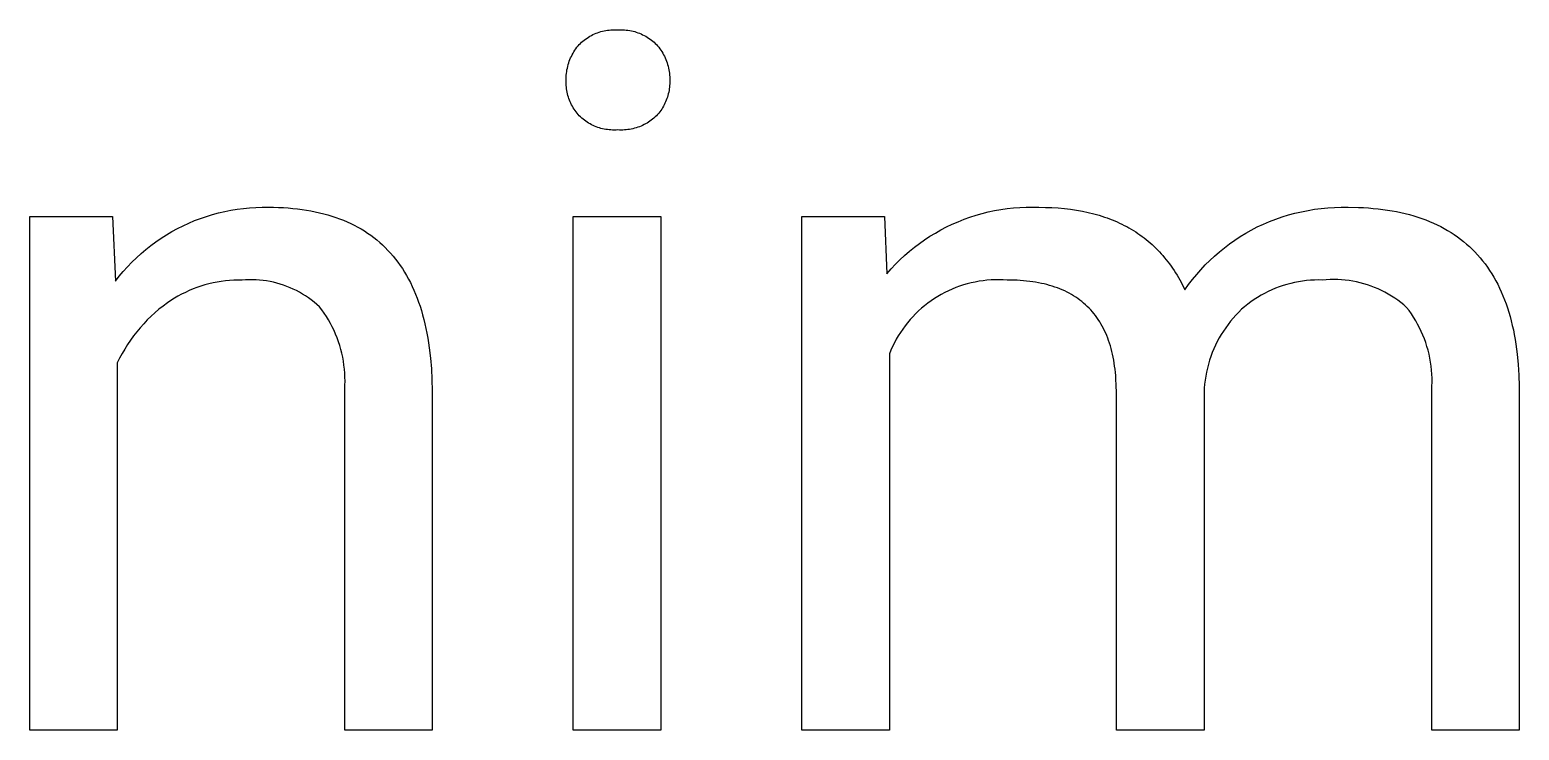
# Model space of a CAD drawing. Header units: millimetres. Extents: x 0 to 4030, y 0 to 2816.
# Drawn here: x 3788.8 to 3851.1, y 356.8 to 386.1 of the extents above; entities that cross this region are included whole.
import ezdxf

# ---------------------------------------------------------------- set-up
doc = ezdxf.new("R2010")
doc.units = ezdxf.units.MM
doc.header["$MEASUREMENT"] = 0
doc.layers.add('Domyślny', color=7, linetype='Continuous', true_color=0x000000)

msp = doc.modelspace()

# ---------------------------------------------------------------- linework, layer by layer
at = {"layer": 'Domyślny'}
for p, q in [((3812.744, 386.013), (3812.813, 386.029)), ((3812.813, 386.029), (3812.883, 386.042)), ((3812.883, 386.042), (3812.954, 386.053)), ((3812.954, 386.053), (3813.024, 386.062)), ((3813.024, 386.062), (3813.095, 386.068)), ((3813.095, 386.068), (3813.166, 386.071)), ((3813.166, 386.071), (3813.237, 386.072)), ((3813.237, 386.072), (3813.309, 386.071)), ((3813.309, 386.071), (3813.38, 386.067)), ((3813.38, 386.067), (3813.451, 386.071)), ((3813.451, 386.071), (3813.522, 386.072)), ((3813.522, 386.072), (3813.594, 386.071)), ((3813.594, 386.071), (3813.665, 386.067)), ((3813.665, 386.067), (3813.736, 386.061)), ((3813.736, 386.061), (3813.807, 386.053)), ((3813.807, 386.053), (3813.878, 386.042)), ((3813.878, 386.042), (3813.948, 386.028)), ((3813.948, 386.028), (3814.018, 386.012)), ((3811.72, 385.399), (3811.769, 385.455)), ((3811.769, 385.455), (3811.819, 385.505)), ((3811.819, 385.505), (3811.871, 385.553)), ((3811.871, 385.553), (3811.925, 385.6)), ((3811.925, 385.6), (3811.981, 385.644)), ((3811.981, 385.644), (3812.038, 385.687)), ((3812.038, 385.687), (3812.096, 385.728)), ((3812.096, 385.728), (3812.156, 385.766)), ((3812.156, 385.766), (3812.217, 385.803)), ((3812.217, 385.803), (3812.279, 385.837)), ((3812.279, 385.837), (3812.343, 385.869)), ((3812.343, 385.869), (3812.408, 385.899)), ((3812.408, 385.899), (3812.473, 385.926)), ((3812.473, 385.926), (3812.54, 385.952)), ((3812.54, 385.952), (3812.607, 385.974)), ((3812.607, 385.974), (3812.675, 385.995)), ((3812.675, 385.995), (3812.744, 386.013)), ((3814.018, 386.012), (3814.087, 385.994)), ((3814.087, 385.994), (3814.155, 385.974)), ((3814.155, 385.974), (3814.223, 385.951)), ((3814.223, 385.951), (3814.29, 385.925)), ((3814.29, 385.925), (3814.356, 385.898)), ((3814.356, 385.898), (3814.421, 385.868)), ((3814.421, 385.868), (3814.485, 385.836)), ((3814.485, 385.836), (3814.547, 385.802)), ((3814.547, 385.802), (3814.609, 385.766)), ((3814.609, 385.766), (3814.669, 385.727)), ((3814.669, 385.727), (3814.728, 385.687)), ((3814.728, 385.687), (3814.785, 385.644)), ((3814.785, 385.644), (3814.841, 385.6)), ((3814.841, 385.6), (3814.896, 385.553)), ((3814.896, 385.553), (3814.948, 385.505)), ((3814.948, 385.505), (3815, 385.455)), ((3815, 385.455), (3815.048, 385.399)), ((3811.355, 384.757), (3811.381, 384.826)), ((3811.381, 384.826), (3811.41, 384.895)), ((3811.41, 384.895), (3811.441, 384.962)), ((3811.441, 384.962), (3811.474, 385.028)), ((3811.474, 385.028), (3811.51, 385.093)), ((3811.51, 385.093), (3811.548, 385.157)), ((3811.548, 385.157), (3811.588, 385.22)), ((3811.588, 385.22), (3811.63, 385.281)), ((3811.63, 385.281), (3811.674, 385.34)), ((3811.674, 385.34), (3811.72, 385.399)), ((3815.048, 385.399), (3815.095, 385.341)), ((3815.095, 385.341), (3815.14, 385.282)), ((3815.14, 385.282), (3815.183, 385.221)), ((3815.183, 385.221), (3815.223, 385.158)), ((3815.223, 385.158), (3815.262, 385.095)), ((3815.262, 385.095), (3815.298, 385.03)), ((3815.298, 385.03), (3815.332, 384.963)), ((3815.332, 384.963), (3815.364, 384.896)), ((3815.364, 384.896), (3815.393, 384.828)), ((3815.393, 384.828), (3815.42, 384.758)), ((3811.226, 384.104), (3811.23, 384.178)), ((3811.23, 384.178), (3811.237, 384.252)), ((3811.237, 384.252), (3811.247, 384.325)), ((3811.247, 384.325), (3811.258, 384.399)), ((3811.258, 384.399), (3811.273, 384.472)), ((3811.273, 384.472), (3811.289, 384.544)), ((3811.289, 384.544), (3811.309, 384.616)), ((3811.309, 384.616), (3811.33, 384.687)), ((3811.33, 384.687), (3811.355, 384.757)), ((3815.42, 384.758), (3815.444, 384.688)), ((3815.444, 384.688), (3815.466, 384.617)), ((3815.466, 384.617), (3815.486, 384.545)), ((3815.486, 384.545), (3815.503, 384.473)), ((3815.503, 384.473), (3815.518, 384.4)), ((3815.518, 384.4), (3815.53, 384.326)), ((3815.53, 384.326), (3815.539, 384.253)), ((3815.539, 384.253), (3815.546, 384.178)), ((3815.546, 384.178), (3815.551, 384.104)), ((3811.224, 384.03), (3811.226, 384.104)), ((3811.225, 383.955), (3811.224, 384.03)), ((3811.224, 383.885), (3811.225, 383.955)), ((3811.225, 383.815), (3811.224, 383.885)), ((3811.229, 383.745), (3811.225, 383.815)), ((3811.235, 383.675), (3811.229, 383.745)), ((3811.243, 383.605), (3811.235, 383.675)), ((3811.254, 383.536), (3811.243, 383.605)), ((3811.267, 383.467), (3811.254, 383.536)), ((3815.522, 383.535), (3815.509, 383.466)), ((3815.533, 383.604), (3815.522, 383.535)), ((3815.542, 383.674), (3815.533, 383.604)), ((3815.548, 383.744), (3815.542, 383.674)), ((3815.552, 383.815), (3815.548, 383.744)), ((3815.551, 384.104), (3815.553, 384.03)), ((3815.553, 384.03), (3815.552, 383.955)), ((3815.552, 383.955), (3815.553, 383.885)), ((3815.553, 383.885), (3815.552, 383.815)), ((3811.282, 383.398), (3811.267, 383.467)), ((3811.299, 383.33), (3811.282, 383.398)), ((3811.319, 383.263), (3811.299, 383.33)), ((3811.341, 383.196), (3811.319, 383.263)), ((3811.365, 383.13), (3811.341, 383.196)), ((3811.392, 383.065), (3811.365, 383.13)), ((3811.42, 383.001), (3811.392, 383.065)), ((3811.451, 382.938), (3811.42, 383.001)), ((3811.484, 382.876), (3811.451, 382.938)), ((3815.322, 382.936), (3815.288, 382.874)), ((3815.353, 382.999), (3815.322, 382.936)), ((3815.382, 383.064), (3815.353, 382.999)), ((3815.409, 383.129), (3815.382, 383.064)), ((3815.433, 383.195), (3815.409, 383.129)), ((3815.456, 383.261), (3815.433, 383.195)), ((3815.476, 383.329), (3815.456, 383.261)), ((3815.494, 383.397), (3815.476, 383.329)), ((3815.509, 383.466), (3815.494, 383.397)), ((3811.519, 382.815), (3811.484, 382.876)), ((3811.555, 382.755), (3811.519, 382.815)), ((3811.594, 382.697), (3811.555, 382.755)), ((3811.635, 382.639), (3811.594, 382.697)), ((3811.678, 382.584), (3811.635, 382.639)), ((3811.722, 382.529), (3811.678, 382.584)), ((3811.769, 382.477), (3811.722, 382.529)), ((3811.82, 382.428), (3811.769, 382.477)), ((3811.873, 382.381), (3811.82, 382.428)), ((3811.927, 382.336), (3811.873, 382.381)), ((3811.983, 382.293), (3811.927, 382.336)), ((3812.041, 382.251), (3811.983, 382.293)), ((3814.783, 382.293), (3814.725, 382.252)), ((3814.839, 382.336), (3814.783, 382.293)), ((3814.894, 382.381), (3814.839, 382.336)), ((3814.948, 382.428), (3814.894, 382.381)), ((3815, 382.477), (3814.948, 382.428)), ((3815.046, 382.529), (3815, 382.477)), ((3815.092, 382.583), (3815.046, 382.529)), ((3815.135, 382.639), (3815.092, 382.583)), ((3815.176, 382.696), (3815.135, 382.639)), ((3815.216, 382.754), (3815.176, 382.696)), ((3815.253, 382.813), (3815.216, 382.754)), ((3815.288, 382.874), (3815.253, 382.813)), ((3812.099, 382.212), (3812.041, 382.251)), ((3812.16, 382.175), (3812.099, 382.212)), ((3812.221, 382.139), (3812.16, 382.175)), ((3812.283, 382.106), (3812.221, 382.139)), ((3812.347, 382.075), (3812.283, 382.106)), ((3812.412, 382.046), (3812.347, 382.075)), ((3812.477, 382.02), (3812.412, 382.046)), ((3812.544, 381.995), (3812.477, 382.02)), ((3812.611, 381.973), (3812.544, 381.995)), ((3812.679, 381.953), (3812.611, 381.973)), ((3812.747, 381.936), (3812.679, 381.953)), ((3812.816, 381.921), (3812.747, 381.936)), ((3812.886, 381.908), (3812.816, 381.921)), ((3812.956, 381.898), (3812.886, 381.908)), ((3813.026, 381.89), (3812.956, 381.898)), ((3813.097, 381.884), (3813.026, 381.89)), ((3813.167, 381.881), (3813.097, 381.884)), ((3813.238, 381.88), (3813.167, 381.881)), ((3813.309, 381.882), (3813.238, 381.88)), ((3813.38, 381.886), (3813.309, 381.882)), ((3813.451, 381.882), (3813.38, 381.886)), ((3813.522, 381.88), (3813.451, 381.882)), ((3813.593, 381.881), (3813.522, 381.88)), ((3813.664, 381.885), (3813.593, 381.881)), ((3813.734, 381.89), (3813.664, 381.885)), ((3813.805, 381.898), (3813.734, 381.89)), ((3813.875, 381.909), (3813.805, 381.898)), ((3813.945, 381.922), (3813.875, 381.909)), ((3814.015, 381.937), (3813.945, 381.922)), ((3814.083, 381.954), (3814.015, 381.937)), ((3814.152, 381.974), (3814.083, 381.954)), ((3814.219, 381.996), (3814.152, 381.974)), ((3814.286, 382.021), (3814.219, 381.996)), ((3814.352, 382.047), (3814.286, 382.021)), ((3814.417, 382.076), (3814.352, 382.047)), ((3814.481, 382.107), (3814.417, 382.076)), ((3814.544, 382.14), (3814.481, 382.107)), ((3814.605, 382.175), (3814.544, 382.14)), ((3814.666, 382.212), (3814.605, 382.175)), ((3814.725, 382.252), (3814.666, 382.212)), ((3797.207, 378.533), (3797.467, 378.575)), ((3797.467, 378.575), (3797.729, 378.609)), ((3797.729, 378.609), (3797.992, 378.634)), ((3797.992, 378.634), (3798.255, 378.65)), ((3798.255, 378.65), (3798.518, 378.657)), ((3798.518, 378.657), (3798.782, 378.655)), ((3798.782, 378.655), (3798.992, 378.653)), ((3798.992, 378.653), (3799.199, 378.647)), ((3799.199, 378.647), (3799.403, 378.638)), ((3799.403, 378.638), (3799.603, 378.625)), ((3799.603, 378.625), (3799.801, 378.608)), ((3799.801, 378.608), (3799.994, 378.587)), ((3799.994, 378.587), (3800.185, 378.563)), ((3800.185, 378.563), (3800.372, 378.535)), ((3829.13, 378.514), (3829.391, 378.561)), ((3829.391, 378.561), (3829.654, 378.599)), ((3829.654, 378.599), (3829.918, 378.628)), ((3829.918, 378.628), (3830.183, 378.648)), ((3830.183, 378.648), (3830.448, 378.659)), ((3830.448, 378.659), (3830.714, 378.661)), ((3830.714, 378.661), (3830.979, 378.655)), ((3830.979, 378.655), (3831.257, 378.651)), ((3831.257, 378.651), (3831.529, 378.641)), ((3831.529, 378.641), (3831.795, 378.624)), ((3831.795, 378.624), (3832.056, 378.601)), ((3832.056, 378.601), (3832.311, 378.57)), ((3832.311, 378.57), (3832.561, 378.533)), ((3842.235, 378.525), (3842.511, 378.57)), ((3842.511, 378.57), (3842.789, 378.606)), ((3842.789, 378.606), (3843.067, 378.633)), ((3843.067, 378.633), (3843.347, 378.65)), ((3843.347, 378.65), (3843.626, 378.657)), ((3843.626, 378.657), (3843.906, 378.655)), ((3843.906, 378.655), (3844.339, 378.647)), ((3844.339, 378.647), (3844.551, 378.638)), ((3844.551, 378.638), (3844.759, 378.625)), ((3844.759, 378.625), (3844.964, 378.609)), ((3844.964, 378.609), (3845.165, 378.589)), ((3845.165, 378.589), (3845.363, 378.565)), ((3845.363, 378.565), (3845.558, 378.538)), ((3788.801, 356.798), (3788.801, 378.274)), ((3788.801, 378.274), (3792.261, 378.274)), ((3792.261, 378.274), (3792.38, 375.56)), ((3795.207, 377.882), (3795.446, 377.992)), ((3795.446, 377.992), (3795.689, 378.095)), ((3795.689, 378.095), (3795.935, 378.189)), ((3795.935, 378.189), (3796.185, 378.275)), ((3796.185, 378.275), (3796.437, 378.352)), ((3796.437, 378.352), (3796.692, 378.421)), ((3796.692, 378.421), (3796.948, 378.481)), ((3796.948, 378.481), (3797.207, 378.533)), ((3800.372, 378.535), (3800.556, 378.503)), ((3800.556, 378.503), (3800.737, 378.467)), ((3800.737, 378.467), (3800.914, 378.428)), ((3800.914, 378.428), (3801.088, 378.385)), ((3801.088, 378.385), (3801.259, 378.338)), ((3801.259, 378.338), (3801.427, 378.287)), ((3801.427, 378.287), (3801.591, 378.233)), ((3801.591, 378.233), (3801.752, 378.175)), ((3801.752, 378.175), (3801.91, 378.113)), ((3801.91, 378.113), (3802.064, 378.047)), ((3802.064, 378.047), (3802.215, 377.978)), ((3802.215, 377.978), (3802.363, 377.905)), ((3811.522, 356.798), (3811.522, 378.274)), ((3811.522, 378.274), (3815.181, 378.274)), ((3815.181, 378.274), (3815.181, 356.798)), ((3821.075, 356.798), (3821.075, 378.274)), ((3821.075, 378.274), (3824.535, 378.274)), ((3824.535, 378.274), (3824.633, 375.878)), ((3827.124, 377.831), (3827.364, 377.946)), ((3827.364, 377.946), (3827.607, 378.052)), ((3827.607, 378.052), (3827.854, 378.151)), ((3827.854, 378.151), (3828.104, 378.24)), ((3828.104, 378.24), (3828.357, 378.322)), ((3828.357, 378.322), (3828.612, 378.395)), ((3828.612, 378.395), (3828.87, 378.459)), ((3828.87, 378.459), (3829.13, 378.514)), ((3832.561, 378.533), (3832.805, 378.489)), ((3832.805, 378.489), (3833.044, 378.439)), ((3833.044, 378.439), (3833.277, 378.382)), ((3833.277, 378.382), (3833.504, 378.318)), ((3833.504, 378.318), (3833.726, 378.247)), ((3833.726, 378.247), (3833.834, 378.209)), ((3833.834, 378.209), (3833.942, 378.169)), ((3833.942, 378.169), (3834.048, 378.128)), ((3834.048, 378.128), (3834.152, 378.085)), ((3834.152, 378.085), (3834.255, 378.04)), ((3834.255, 378.04), (3834.357, 377.994)), ((3834.357, 377.994), (3834.457, 377.946)), ((3834.457, 377.946), (3834.556, 377.896)), ((3840.114, 377.83), (3840.367, 377.948)), ((3840.367, 377.948), (3840.625, 378.058)), ((3840.625, 378.058), (3840.886, 378.158)), ((3840.886, 378.158), (3841.151, 378.25)), ((3841.151, 378.25), (3841.418, 378.333)), ((3841.418, 378.333), (3841.688, 378.406)), ((3841.688, 378.406), (3841.96, 378.47)), ((3841.96, 378.47), (3842.235, 378.525)), ((3845.558, 378.538), (3845.749, 378.507)), ((3845.749, 378.507), (3845.937, 378.472)), ((3845.937, 378.472), (3846.121, 378.434)), ((3846.121, 378.434), (3846.302, 378.392)), ((3846.302, 378.392), (3846.48, 378.346)), ((3846.48, 378.346), (3846.654, 378.297)), ((3846.654, 378.297), (3846.825, 378.244)), ((3846.825, 378.244), (3846.993, 378.187)), ((3846.993, 378.187), (3847.157, 378.127)), ((3847.157, 378.127), (3847.318, 378.063)), ((3847.318, 378.063), (3847.475, 377.996)), ((3847.475, 377.996), (3847.629, 377.924)), ((3794.074, 377.21), (3794.291, 377.36)), ((3794.291, 377.36), (3794.513, 377.502)), ((3794.513, 377.502), (3794.74, 377.636)), ((3794.74, 377.636), (3794.971, 377.763)), ((3794.971, 377.763), (3795.207, 377.882)), ((3802.363, 377.905), (3802.508, 377.828)), ((3802.508, 377.828), (3802.649, 377.747)), ((3802.649, 377.747), (3802.787, 377.663)), ((3802.787, 377.663), (3802.922, 377.575)), ((3802.922, 377.575), (3803.053, 377.483)), ((3803.053, 377.483), (3803.182, 377.388)), ((3803.182, 377.388), (3803.307, 377.288)), ((3826.208, 377.294), (3826.43, 377.44)), ((3826.43, 377.44), (3826.657, 377.578)), ((3826.657, 377.578), (3826.889, 377.709)), ((3826.889, 377.709), (3827.124, 377.831)), ((3834.556, 377.896), (3834.654, 377.845)), ((3834.654, 377.845), (3834.75, 377.792)), ((3834.75, 377.792), (3834.845, 377.737)), ((3834.845, 377.737), (3834.938, 377.681)), ((3834.938, 377.681), (3835.03, 377.623)), ((3835.03, 377.623), (3835.121, 377.563)), ((3835.121, 377.563), (3835.21, 377.501)), ((3835.21, 377.501), (3835.297, 377.438)), ((3835.297, 377.438), (3835.384, 377.373)), ((3835.384, 377.373), (3835.469, 377.307)), ((3835.469, 377.307), (3835.552, 377.238)), ((3839.176, 377.281), (3839.401, 377.429)), ((3839.401, 377.429), (3839.63, 377.57)), ((3839.63, 377.57), (3839.864, 377.703)), ((3839.864, 377.703), (3840.114, 377.83)), ((3847.629, 377.924), (3847.78, 377.849)), ((3847.78, 377.849), (3847.927, 377.771)), ((3847.927, 377.771), (3848.071, 377.689)), ((3848.071, 377.689), (3848.212, 377.603)), ((3848.212, 377.603), (3848.349, 377.514)), ((3848.349, 377.514), (3848.483, 377.42)), ((3848.483, 377.42), (3848.613, 377.324)), ((3848.613, 377.324), (3848.74, 377.223)), ((3793.259, 376.541), (3793.454, 376.719)), ((3793.454, 376.719), (3793.655, 376.889)), ((3793.655, 376.889), (3793.861, 377.053)), ((3793.861, 377.053), (3794.074, 377.21)), ((3803.307, 377.288), (3803.428, 377.185)), ((3803.428, 377.185), (3803.547, 377.078)), ((3803.547, 377.078), (3803.662, 376.968)), ((3803.662, 376.968), (3803.773, 376.854)), ((3803.773, 376.854), (3803.882, 376.735)), ((3803.882, 376.735), (3803.987, 376.614)), ((3825.373, 376.639), (3825.573, 376.814)), ((3825.573, 376.814), (3825.78, 376.981)), ((3825.78, 376.981), (3825.991, 377.141)), ((3825.991, 377.141), (3826.208, 377.294)), ((3835.552, 377.238), (3835.634, 377.168)), ((3835.634, 377.168), (3835.715, 377.097)), ((3835.715, 377.097), (3835.795, 377.024)), ((3835.795, 377.024), (3835.873, 376.949)), ((3835.873, 376.949), (3835.949, 376.872)), ((3835.949, 376.872), (3836.024, 376.794)), ((3836.024, 376.794), (3836.098, 376.714)), ((3836.098, 376.714), (3836.17, 376.632)), ((3838.33, 376.616), (3838.533, 376.792)), ((3838.533, 376.792), (3838.742, 376.962)), ((3838.742, 376.962), (3838.956, 377.125)), ((3838.956, 377.125), (3839.176, 377.281)), ((3848.74, 377.223), (3848.864, 377.119)), ((3848.864, 377.119), (3848.984, 377.012)), ((3848.984, 377.012), (3849.101, 376.9)), ((3849.101, 376.9), (3849.214, 376.785)), ((3849.214, 376.785), (3849.325, 376.667)), ((3792.711, 375.97), (3792.887, 376.167)), ((3792.887, 376.167), (3793.07, 376.357)), ((3793.07, 376.357), (3793.259, 376.541)), ((3803.987, 376.614), (3804.089, 376.488)), ((3804.089, 376.488), (3804.188, 376.359)), ((3804.188, 376.359), (3804.283, 376.226)), ((3804.283, 376.226), (3804.375, 376.089)), ((3804.375, 376.089), (3804.464, 375.948)), ((3824.633, 375.878), (3824.808, 376.078)), ((3824.808, 376.078), (3824.99, 376.271)), ((3824.99, 376.271), (3825.178, 376.458)), ((3825.178, 376.458), (3825.373, 376.639)), ((3836.17, 376.632), (3836.241, 376.548)), ((3836.241, 376.548), (3836.311, 376.463)), ((3836.311, 376.463), (3836.379, 376.377)), ((3836.379, 376.377), (3836.446, 376.288)), ((3836.446, 376.288), (3836.511, 376.198)), ((3836.511, 376.198), (3836.575, 376.106)), ((3836.575, 376.106), (3836.638, 376.013)), ((3837.758, 376.046), (3837.942, 376.242)), ((3837.942, 376.242), (3838.133, 376.432)), ((3838.133, 376.432), (3838.33, 376.616)), ((3849.325, 376.667), (3849.431, 376.544)), ((3849.431, 376.544), (3849.535, 376.418)), ((3849.535, 376.418), (3849.635, 376.289)), ((3849.635, 376.289), (3849.731, 376.155)), ((3849.731, 376.155), (3849.825, 376.018)), ((3792.38, 375.56), (3792.542, 375.768)), ((3792.542, 375.768), (3792.711, 375.97)), ((3796.291, 375.455), (3796.122, 375.41)), ((3796.461, 375.495), (3796.291, 375.455)), ((3796.633, 375.529), (3796.461, 375.495)), ((3796.806, 375.558), (3796.633, 375.529)), ((3796.979, 375.581), (3796.806, 375.558)), ((3797.153, 375.598), (3796.979, 375.581)), ((3797.328, 375.609), (3797.153, 375.598)), ((3797.503, 375.614), (3797.328, 375.609)), ((3797.678, 375.614), (3797.503, 375.614)), ((3797.824, 375.623), (3797.678, 375.614)), ((3797.97, 375.628), (3797.824, 375.623)), ((3798.117, 375.628), (3797.97, 375.628)), ((3798.263, 375.623), (3798.117, 375.628)), ((3798.409, 375.612), (3798.263, 375.623)), ((3798.555, 375.596), (3798.409, 375.612)), ((3798.7, 375.576), (3798.555, 375.596)), ((3798.845, 375.55), (3798.7, 375.576)), ((3798.988, 375.519), (3798.845, 375.55)), ((3799.13, 375.484), (3798.988, 375.519)), ((3799.271, 375.443), (3799.13, 375.484)), ((3799.41, 375.398), (3799.271, 375.443)), ((3804.464, 375.948), (3804.549, 375.804)), ((3804.549, 375.804), (3804.632, 375.656)), ((3804.632, 375.656), (3804.711, 375.504)), ((3804.711, 375.504), (3804.786, 375.349)), ((3827.99, 375.453), (3827.829, 375.406)), ((3828.153, 375.495), (3827.99, 375.453)), ((3828.317, 375.531), (3828.153, 375.495)), ((3828.482, 375.561), (3828.317, 375.531)), ((3828.648, 375.586), (3828.482, 375.561)), ((3828.815, 375.605), (3828.648, 375.586)), ((3828.983, 375.618), (3828.815, 375.605)), ((3829.151, 375.626), (3828.983, 375.618)), ((3829.319, 375.628), (3829.151, 375.626)), ((3829.487, 375.623), (3829.319, 375.628)), ((3829.655, 375.614), (3829.487, 375.623)), ((3829.936, 375.609), (3829.655, 375.614)), ((3830.073, 375.603), (3829.936, 375.609)), ((3830.208, 375.595), (3830.073, 375.603)), ((3830.341, 375.585), (3830.208, 375.595)), ((3830.471, 375.572), (3830.341, 375.585)), ((3830.599, 375.557), (3830.471, 375.572)), ((3830.725, 375.54), (3830.599, 375.557)), ((3830.849, 375.521), (3830.725, 375.54)), ((3830.971, 375.499), (3830.849, 375.521)), ((3831.09, 375.475), (3830.971, 375.499)), ((3831.207, 375.448), (3831.09, 375.475)), ((3831.322, 375.42), (3831.207, 375.448)), ((3836.638, 376.013), (3836.699, 375.917)), ((3836.699, 375.917), (3836.759, 375.821)), ((3836.759, 375.821), (3836.817, 375.722)), ((3836.817, 375.722), (3836.874, 375.622)), ((3836.874, 375.622), (3836.984, 375.416)), ((3837.245, 375.423), (3837.409, 375.636)), ((3837.409, 375.636), (3837.58, 375.844)), ((3837.58, 375.844), (3837.758, 376.046)), ((3841.512, 375.474), (3841.35, 375.431)), ((3841.675, 375.512), (3841.512, 375.474)), ((3841.839, 375.543), (3841.675, 375.512)), ((3842.005, 375.57), (3841.839, 375.543)), ((3842.171, 375.59), (3842.005, 375.57)), ((3842.338, 375.605), (3842.171, 375.59)), ((3842.505, 375.613), (3842.338, 375.605)), ((3842.673, 375.616), (3842.505, 375.613)), ((3842.84, 375.614), (3842.673, 375.616)), ((3842.998, 375.627), (3842.84, 375.614)), ((3843.157, 375.634), (3842.998, 375.627)), ((3843.315, 375.637), (3843.157, 375.634)), ((3843.474, 375.633), (3843.315, 375.637)), ((3843.632, 375.624), (3843.474, 375.633)), ((3843.79, 375.61), (3843.632, 375.624)), ((3843.948, 375.591), (3843.79, 375.61)), ((3844.104, 375.565), (3843.948, 375.591)), ((3844.26, 375.535), (3844.104, 375.565)), ((3844.414, 375.499), (3844.26, 375.535)), ((3844.568, 375.458), (3844.414, 375.499)), ((3844.719, 375.411), (3844.568, 375.458)), ((3849.825, 376.018), (3849.914, 375.878)), ((3849.914, 375.878), (3850.001, 375.734)), ((3850.001, 375.734), (3850.084, 375.586)), ((3850.084, 375.586), (3850.164, 375.434)), ((3794.845, 374.849), (3794.697, 374.756)), ((3794.995, 374.938), (3794.845, 374.849)), ((3795.149, 375.021), (3794.995, 374.938)), ((3795.306, 375.099), (3795.149, 375.021)), ((3795.465, 375.172), (3795.306, 375.099)), ((3795.626, 375.24), (3795.465, 375.172)), ((3795.79, 375.302), (3795.626, 375.24)), ((3795.955, 375.359), (3795.79, 375.302)), ((3796.122, 375.41), (3795.955, 375.359)), ((3799.548, 375.348), (3799.41, 375.398)), ((3799.684, 375.293), (3799.548, 375.348)), ((3799.818, 375.233), (3799.684, 375.293)), ((3799.949, 375.169), (3799.818, 375.233)), ((3800.079, 375.1), (3799.949, 375.169)), ((3800.206, 375.027), (3800.079, 375.1)), ((3800.33, 374.949), (3800.206, 375.027)), ((3800.452, 374.867), (3800.33, 374.949)), ((3800.57, 374.781), (3800.452, 374.867)), ((3804.786, 375.349), (3804.859, 375.189)), ((3804.859, 375.189), (3804.928, 375.026)), ((3804.928, 375.026), (3804.994, 374.859)), ((3804.994, 374.859), (3805.056, 374.689)), ((3826.616, 374.835), (3826.477, 374.741)), ((3826.758, 374.925), (3826.616, 374.835)), ((3826.904, 375.009), (3826.758, 374.925)), ((3827.052, 375.088), (3826.904, 375.009)), ((3827.203, 375.162), (3827.052, 375.088)), ((3827.356, 375.231), (3827.203, 375.162)), ((3827.511, 375.295), (3827.356, 375.231)), ((3827.669, 375.353), (3827.511, 375.295)), ((3827.829, 375.406), (3827.669, 375.353)), ((3831.434, 375.389), (3831.322, 375.42)), ((3831.545, 375.356), (3831.434, 375.389)), ((3831.653, 375.32), (3831.545, 375.356)), ((3831.759, 375.282), (3831.653, 375.32)), ((3831.863, 375.242), (3831.759, 375.282)), ((3831.964, 375.2), (3831.863, 375.242)), ((3832.063, 375.155), (3831.964, 375.2)), ((3832.16, 375.108), (3832.063, 375.155)), ((3832.255, 375.059), (3832.16, 375.108)), ((3832.348, 375.007), (3832.255, 375.059)), ((3832.438, 374.953), (3832.348, 375.007)), ((3832.526, 374.897), (3832.438, 374.953)), ((3832.612, 374.838), (3832.526, 374.897)), ((3832.696, 374.777), (3832.612, 374.838)), ((3836.984, 375.416), (3837.088, 375.204)), ((3837.088, 375.204), (3837.245, 375.423)), ((3840.129, 374.89), (3839.988, 374.799)), ((3840.272, 374.976), (3840.129, 374.89)), ((3840.419, 375.057), (3840.272, 374.976)), ((3840.569, 375.132), (3840.419, 375.057)), ((3840.72, 375.203), (3840.569, 375.132)), ((3840.875, 375.268), (3840.72, 375.203)), ((3841.031, 375.328), (3840.875, 375.268)), ((3841.19, 375.382), (3841.031, 375.328)), ((3841.35, 375.431), (3841.19, 375.382)), ((3844.869, 375.36), (3844.719, 375.411)), ((3845.017, 375.303), (3844.869, 375.36)), ((3845.163, 375.241), (3845.017, 375.303)), ((3845.307, 375.174), (3845.163, 375.241)), ((3845.449, 375.102), (3845.307, 375.174)), ((3845.587, 375.025), (3845.449, 375.102)), ((3845.724, 374.944), (3845.587, 375.025)), ((3845.857, 374.858), (3845.724, 374.944)), ((3845.987, 374.767), (3845.857, 374.858)), ((3850.164, 375.434), (3850.24, 375.279)), ((3850.24, 375.279), (3850.313, 375.12)), ((3850.313, 375.12), (3850.383, 374.958)), ((3850.383, 374.958), (3850.449, 374.792)), ((3794.035, 374.246), (3793.872, 374.098)), ((3794.202, 374.389), (3794.035, 374.246)), ((3794.375, 374.526), (3794.202, 374.389)), ((3794.552, 374.657), (3794.375, 374.526)), ((3794.697, 374.756), (3794.552, 374.657)), ((3800.686, 374.691), (3800.57, 374.781)), ((3800.798, 374.597), (3800.686, 374.691)), ((3800.907, 374.499), (3800.798, 374.597)), ((3801.009, 374.365), (3800.907, 374.499)), ((3801.106, 374.229), (3801.009, 374.365)), ((3801.198, 374.089), (3801.106, 374.229)), ((3805.056, 374.689), (3805.116, 374.515)), ((3805.116, 374.515), (3805.172, 374.337)), ((3805.172, 374.337), (3805.224, 374.155)), ((3825.833, 374.202), (3825.716, 374.081)), ((3825.954, 374.319), (3825.833, 374.202)), ((3826.079, 374.431), (3825.954, 374.319)), ((3826.208, 374.539), (3826.079, 374.431)), ((3826.341, 374.642), (3826.208, 374.539)), ((3826.477, 374.741), (3826.341, 374.642)), ((3832.777, 374.714), (3832.696, 374.777)), ((3832.856, 374.649), (3832.777, 374.714)), ((3832.933, 374.581), (3832.856, 374.649)), ((3833.008, 374.511), (3832.933, 374.581)), ((3833.08, 374.439), (3833.008, 374.511)), ((3833.15, 374.365), (3833.08, 374.439)), ((3833.219, 374.288), (3833.15, 374.365)), ((3833.284, 374.209), (3833.219, 374.288)), ((3833.348, 374.127), (3833.284, 374.209)), ((3839.337, 374.27), (3839.22, 374.148)), ((3839.459, 374.389), (3839.337, 374.27)), ((3839.586, 374.498), (3839.459, 374.389)), ((3839.716, 374.603), (3839.586, 374.498)), ((3839.85, 374.703), (3839.716, 374.603)), ((3839.988, 374.799), (3839.85, 374.703)), ((3846.114, 374.672), (3845.987, 374.767)), ((3846.237, 374.572), (3846.114, 374.672)), ((3846.358, 374.469), (3846.237, 374.572)), ((3846.459, 374.335), (3846.358, 374.469)), ((3846.556, 374.198), (3846.459, 374.335)), ((3846.648, 374.057), (3846.556, 374.198)), ((3850.449, 374.792), (3850.512, 374.622)), ((3850.512, 374.622), (3850.571, 374.448)), ((3850.571, 374.448), (3850.627, 374.271)), ((3850.627, 374.271), (3850.68, 374.091)), ((3793.415, 373.621), (3793.274, 373.452)), ((3793.562, 373.785), (3793.415, 373.621)), ((3793.714, 373.944), (3793.562, 373.785)), ((3793.872, 374.098), (3793.714, 373.944)), ((3801.286, 373.946), (3801.198, 374.089)), ((3801.368, 373.801), (3801.286, 373.946)), ((3801.446, 373.652), (3801.368, 373.801)), ((3801.519, 373.501), (3801.446, 373.652)), ((3805.224, 374.155), (3805.274, 373.969)), ((3805.274, 373.969), (3805.32, 373.78)), ((3805.32, 373.78), (3805.363, 373.587)), ((3805.363, 373.587), (3805.402, 373.39)), ((3825.391, 373.696), (3825.292, 373.561)), ((3825.495, 373.828), (3825.391, 373.696)), ((3825.604, 373.957), (3825.495, 373.828)), ((3825.716, 374.081), (3825.604, 373.957)), ((3833.409, 374.043), (3833.348, 374.127)), ((3833.468, 373.957), (3833.409, 374.043)), ((3833.525, 373.869), (3833.468, 373.957)), ((3833.58, 373.778), (3833.525, 373.869)), ((3833.632, 373.686), (3833.58, 373.778)), ((3833.682, 373.59), (3833.632, 373.686)), ((3833.73, 373.493), (3833.682, 373.59)), ((3838.793, 373.621), (3838.698, 373.481)), ((3838.893, 373.758), (3838.793, 373.621)), ((3838.997, 373.892), (3838.893, 373.758)), ((3839.106, 374.022), (3838.997, 373.892)), ((3839.22, 374.148), (3839.106, 374.022)), ((3846.735, 373.914), (3846.648, 374.057)), ((3846.818, 373.768), (3846.735, 373.914)), ((3846.896, 373.619), (3846.818, 373.768)), ((3846.968, 373.467), (3846.896, 373.619)), ((3850.68, 374.091), (3850.729, 373.906)), ((3850.729, 373.906), (3850.775, 373.718)), ((3850.775, 373.718), (3850.818, 373.527)), ((3793.009, 373.1), (3792.886, 372.917)), ((3793.138, 373.278), (3793.009, 373.1)), ((3793.274, 373.452), (3793.138, 373.278)), ((3801.587, 373.348), (3801.519, 373.501)), ((3801.649, 373.193), (3801.587, 373.348)), ((3801.706, 373.035), (3801.649, 373.193)), ((3801.758, 372.876), (3801.706, 373.035)), ((3805.402, 373.39), (3805.439, 373.19)), ((3805.439, 373.19), (3805.472, 372.985)), ((3805.472, 372.985), (3805.501, 372.777)), ((3824.942, 372.987), (3824.868, 372.837)), ((3825.022, 373.135), (3824.942, 372.987)), ((3825.107, 373.28), (3825.022, 373.135)), ((3825.197, 373.422), (3825.107, 373.28)), ((3825.292, 373.561), (3825.197, 373.422)), ((3833.776, 373.393), (3833.73, 373.493)), ((3833.82, 373.291), (3833.776, 373.393)), ((3833.861, 373.187), (3833.82, 373.291)), ((3833.9, 373.08), (3833.861, 373.187)), ((3833.937, 372.971), (3833.9, 373.08)), ((3833.971, 372.86), (3833.937, 372.971)), ((3838.442, 373.041), (3838.367, 372.889)), ((3838.522, 373.191), (3838.442, 373.041)), ((3838.607, 373.337), (3838.522, 373.191)), ((3838.698, 373.481), (3838.607, 373.337)), ((3847.035, 373.314), (3846.968, 373.467)), ((3847.097, 373.157), (3847.035, 373.314)), ((3847.154, 372.999), (3847.097, 373.157)), ((3847.206, 372.84), (3847.154, 372.999)), ((3850.818, 373.527), (3850.857, 373.331)), ((3850.857, 373.331), (3850.893, 373.132)), ((3850.893, 373.132), (3850.925, 372.93)), ((3792.554, 372.346), (3792.457, 372.148)), ((3792.658, 372.54), (3792.554, 372.346)), ((3792.769, 372.73), (3792.658, 372.54)), ((3792.886, 372.917), (3792.769, 372.73)), ((3801.805, 372.715), (3801.758, 372.876)), ((3801.846, 372.553), (3801.805, 372.715)), ((3801.882, 372.389), (3801.846, 372.553)), ((3801.912, 372.224), (3801.882, 372.389)), ((3805.501, 372.777), (3805.551, 372.35)), ((3805.551, 372.35), (3805.588, 371.908)), ((3824.798, 372.683), (3824.734, 372.528)), ((3824.734, 372.528), (3824.734, 356.798)), ((3824.868, 372.837), (3824.798, 372.683)), ((3834.004, 372.746), (3833.971, 372.86)), ((3834.034, 372.63), (3834.004, 372.746)), ((3834.062, 372.512), (3834.034, 372.63)), ((3834.087, 372.392), (3834.062, 372.512)), ((3834.111, 372.269), (3834.087, 372.392)), ((3838.173, 372.419), (3838.119, 372.258)), ((3838.232, 372.578), (3838.173, 372.419)), ((3838.297, 372.735), (3838.232, 372.578)), ((3838.367, 372.889), (3838.297, 372.735)), ((3847.251, 372.678), (3847.206, 372.84)), ((3847.292, 372.515), (3847.251, 372.678)), ((3847.327, 372.351), (3847.292, 372.515)), ((3847.356, 372.185), (3847.327, 372.351)), ((3850.925, 372.93), (3850.954, 372.723)), ((3850.954, 372.723), (3850.98, 372.513)), ((3850.98, 372.513), (3851.021, 372.082)), ((3792.457, 372.148), (3792.457, 356.798)), ((3801.936, 372.058), (3801.912, 372.224)), ((3801.955, 371.892), (3801.936, 372.058)), ((3801.969, 371.725), (3801.955, 371.892)), ((3801.976, 371.558), (3801.969, 371.725)), ((3805.588, 371.908), (3805.611, 371.45)), ((3834.132, 372.144), (3834.111, 372.269)), ((3834.151, 372.017), (3834.132, 372.144)), ((3834.167, 371.887), (3834.151, 372.017)), ((3834.182, 371.755), (3834.167, 371.887)), ((3834.194, 371.621), (3834.182, 371.755)), ((3837.99, 371.766), (3837.959, 371.599)), ((3838.027, 371.931), (3837.99, 371.766)), ((3838.07, 372.095), (3838.027, 371.931)), ((3838.119, 372.258), (3838.07, 372.095)), ((3847.38, 372.019), (3847.356, 372.185)), ((3847.398, 371.852), (3847.38, 372.019)), ((3847.411, 371.685), (3847.398, 371.852)), ((3851.021, 372.082), (3851.049, 371.637)), ((3801.966, 371.055), (3801.975, 371.222)), ((3801.975, 371.222), (3801.978, 371.39)), ((3801.978, 371.39), (3801.976, 371.558)), ((3805.611, 371.45), (3805.621, 370.978)), ((3834.204, 371.485), (3834.194, 371.621)), ((3834.218, 371.205), (3834.204, 371.485)), ((3834.222, 370.916), (3834.218, 371.205)), ((3837.913, 371.263), (3837.899, 371.094)), ((3837.899, 371.094), (3837.899, 356.798)), ((3837.933, 371.431), (3837.913, 371.263)), ((3837.959, 371.599), (3837.933, 371.431)), ((3847.404, 371.014), (3847.414, 371.181)), ((3847.418, 371.517), (3847.411, 371.685)), ((3847.414, 371.181), (3847.419, 371.349)), ((3847.419, 371.349), (3847.418, 371.517)), ((3851.049, 371.637), (3851.063, 371.177)), ((3851.063, 371.177), (3851.063, 356.798)), ((3801.966, 356.798), (3801.966, 371.055)), ((3805.621, 370.978), (3805.621, 356.798)), ((3834.222, 356.798), (3834.222, 370.916)), ((3847.404, 356.798), (3847.404, 371.014)), ((3792.457, 356.798), (3788.801, 356.798)), ((3805.621, 356.798), (3801.966, 356.798)), ((3815.181, 356.798), (3811.522, 356.798)), ((3824.734, 356.798), (3821.075, 356.798)), ((3837.899, 356.798), (3834.222, 356.798)), ((3851.063, 356.798), (3847.404, 356.798))]:
    msp.add_line(p, q, dxfattribs=at)

doc.saveas('drawing.dxf')
